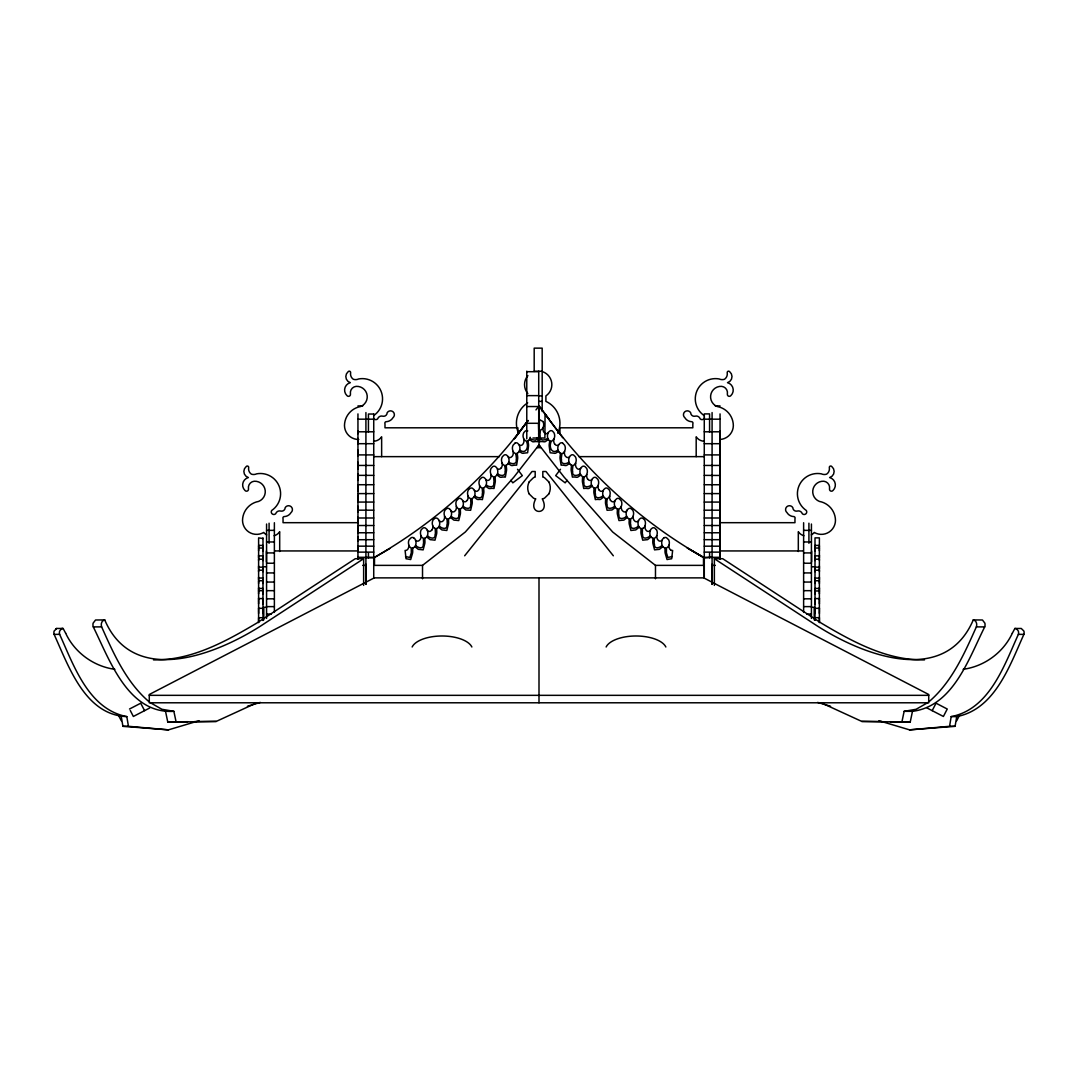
<?xml version="1.0" encoding="UTF-8"?>
<svg xmlns="http://www.w3.org/2000/svg" width="1078" height="1078" viewBox="0 0 1078 1078"><rect width="100%" height="100%" fill="white"/><g stroke="black" fill="none" stroke-linecap="round" stroke-linejoin="round"><path stroke-width="1.5" d="M262.992 538.515L258.612 537.868L258.599 622.626L258.599 621.885M262.992 537.868L262.992 620.429L262.992 618.233M357.95 559.388L357.95 413.898M363.636 585.394L363.636 558.714L355.282 558.714L256.887 623.017C225.518 641.653 191.062 660.625 153.494 659.884M365.914 584.411L365.914 412.551M368.433 557.919L368.433 552.947M368.433 432.251L368.433 414.033L373.729 414.033M373.729 577.862L373.729 413.898M595.46 488.833L595.164 492.767A6.94 6.94 0 0 0 595.406 493.791C594.517 499.262 600.392 498.238 602.898 495.867M709.58 557.919L709.58 552.96M709.58 432.251L709.58 413.898L704.271 413.898L704.271 577.862L704.271 557.784C641.316 522.224 587.281 472.636 545.05 414.033M712.086 584.411L712.086 412.551M720.05 559.388L720.05 413.898M815.008 618.476L815.008 620.295L815.008 537.868L819.388 537.868L819.401 622.626L819.401 621.885M815.008 613.463L815.008 612.627M815.008 612.115L815.008 608.814M815.008 603.828L815.008 603.033M815.008 602.535L815.008 599.072M815.008 593.789L815.008 593.075M815.008 592.59L815.008 588.831M815.008 583.454L815.008 582.78M815.008 582.295L815.008 580.759L819.401 580.732L819.401 582.295M815.008 580.099L815.008 578.199M815.008 571.663L815.008 570.222L819.401 570.208L819.401 571.663M815.008 569.09L815.008 567.068L819.388 567.217M815.008 560.56L815.008 559.212L819.388 559.212L819.388 560.56M815.008 558.229L815.008 556.167M815.008 550.804L815.008 550.117M815.008 549.632L815.008 548.042L819.388 548.042L819.388 549.632M815.008 547.449L815.008 545.886M819.401 621.359L819.401 617.654L815.008 617.721M819.401 613.463L819.401 612.627M819.401 612.115L819.401 608.059M819.401 603.828L819.401 603.033M819.401 602.535L819.401 598.088M819.401 593.789L819.401 593.075M819.401 592.59L819.401 587.779M819.401 583.454L819.401 582.78M819.401 580.099L819.401 577.121M819.388 569.09L819.388 565.977M819.388 558.229L819.388 555.116M819.388 550.804L819.388 550.117M819.388 547.449L819.388 545.886M545.05 413.898L544.889 438.018L539.822 438.018M470.668 499.491L470.911 503.426A6.859 6.859 0 0 1 470.655 504.45C471.477 509.881 465.615 508.803 463.217 506.323M584.047 477.716L583.683 481.637A7.047 7.047 0 0 0 583.899 482.674C582.902 488.078 588.763 487.337 591.35 485.033M540.347 430.904L539.957 434.825A7.088 7.088 0 0 0 540.159 435.862C539.135 441.239 544.969 440.606 547.597 438.342M458.932 509.8L459.107 513.734A6.764 6.764 0 0 1 458.851 514.745C459.538 520.324 453.663 518.814 451.278 516.362M572.836 466.343L572.431 470.264A7.115 7.115 0 0 0 572.634 471.302C571.583 476.665 577.417 476.099 580.058 473.835M423.438 539.121L423.587 543.056A6.711 6.711 0 0 1 423.304 544.067C423.937 549.672 418.075 548.015 415.731 545.535M435.269 529.419L435.418 533.354A6.711 6.711 0 0 1 435.135 534.365C435.768 539.97 429.906 538.313 427.562 535.847M447.101 519.717L447.249 523.665A6.711 6.711 0 0 1 446.966 524.663C447.639 530.174 441.764 528.719 439.487 526.172M561.786 454.417L561.288 458.325A7.223 7.223 0 0 0 561.476 459.363C560.29 464.645 566.085 464.416 568.82 462.246M411.27 548.823L411.311 552.771A6.508 6.508 0 0 1 411.001 553.755L409.829 557.474L405.517 556.544M551.006 441.993C548.715 447.33 552.003 454.566 557.865 450.146M878.92 720.71L909.549 729.86L949.556 726.303L951.187 716.614C989.469 709.189 1004.17 665.665 1018.36 634.363A4.137 2.924 -90 0 0 1018.319 631.034L1016.541 628.73L1014.883 628.474L1012.323 633.244M909.549 729.86L955.095 726.303L956.725 716.614C995.007 709.189 1009.709 665.652 1023.898 634.349A4.137 2.924 -90 0 0 1023.857 631.034L1021.257 628.461L1014.883 628.487M537.127 437.614C537.464 441.67 531.993 439.905 530.12 438.342M820.884 702.654L861.78 721.425L901.895 722.004L904.132 711.332L916.138 709.27L928.171 702.398M901.895 722.004L910.236 722.004L912.473 711.332C953.275 706.157 968.691 658.671 984.713 626.897A5.174 3.652 -90 0 0 984.888 623.178L982.462 619.998L973.272 619.917C943.749 688.855 857.845 653.268 812.772 623.017L714.364 558.714L714.364 585.394M530.174 437.25A6.684 6.684 0 0 1 529.365 439.46L529.325 439.501A4.083 4.083 0 0 1 528.867 440.067L527.951 441.347L528.422 443.84A9.864 9.864 0 0 1 528.516 446.13L527.614 452.747L523.921 453.164A3.288 3.288 0 0 1 522.021 453.151L519.111 451.399A4.42 4.42 0 0 1 518.68 452.005L517.238 453.542L517.602 456.331A9.85 9.85 0 0 1 517.656 458.622L516.605 465.197A10.996 10.996 0 0 0 512.899 465.453A3.301 3.301 0 0 1 511.012 465.346L508.129 463.459A4.272 4.272 0 0 1 507.684 464.052L506.202 465.521L506.498 468.324A9.823 9.823 0 0 1 506.512 470.628L505.312 477.136A10.996 10.996 0 0 0 501.607 477.217A3.288 3.288 0 0 1 500.017 477.136L496.904 474.967A6.697 6.697 0 0 0 497.025 468.472A5.363 5.363 0 0 0 496.662 467.65L495.26 466.437A2.574 2.574 0 0 0 492.767 466.585L491.11 468.31A6.791 6.791 0 0 0 491.069 474.522A5.282 5.282 0 0 0 491.595 475.56L492.794 476.57A2.56 2.56 0 0 0 495.139 476.611L496.406 475.587A4.123 4.123 0 0 0 496.864 475.021L496.971 474.994M542.962 421.525L539.499 419.598L538.987 432.911A9.81 9.81 0 0 1 538.987 435.202L537.76 441.697A11.009 11.009 0 0 0 534.055 441.751A3.301 3.301 0 0 1 532.465 441.657L529.433 439.474M485.787 479.67A6.684 6.684 0 0 1 485.612 486.151L485.558 486.191A4.042 4.042 0 0 1 485.1 486.757L483.604 488.091L483.833 490.921A9.756 9.756 0 0 1 483.766 493.198L482.378 499.626A11.063 11.063 0 0 0 478.672 499.478A3.328 3.328 0 0 1 477.082 499.303L473.997 496.998A3.921 3.921 0 0 1 473.511 497.537L472.029 498.804L472.218 501.62A9.729 9.729 0 0 1 472.124 503.898L470.641 510.285L466.922 510.029A3.315 3.315 0 0 1 465.656 509.907L462.475 507.132A6.724 6.724 0 0 0 462.731 500.906M439.137 520.741A6.778 6.778 0 0 1 438.894 526.724L438.517 527.196A3.679 3.679 0 0 1 438.018 527.708L436.644 528.786L436.765 531.616A9.648 9.648 0 0 1 436.617 533.893L434.986 540.186L431.281 539.741A3.355 3.355 0 0 1 430.014 539.566L426.686 536.898A3.679 3.679 0 0 1 426.187 537.396L424.813 538.488L424.934 541.318A9.648 9.648 0 0 1 424.786 543.581L423.155 549.874L419.45 549.443A3.355 3.355 0 0 1 418.183 549.254L414.855 546.6A3.679 3.679 0 0 1 414.356 547.098L412.672 548.284L412.712 551.114A9.527 9.527 0 0 1 412.497 553.378L410.678 559.549L406.972 558.876A3.369 3.369 0 0 1 406.029 558.727L405.085 550.427A2.412 2.412 0 0 0 407.08 549.901L407.78 549.268A5.794 5.794 0 0 0 408.778 545.252A5.592 5.592 0 0 0 409.721 546.802L410.92 547.799A2.547 2.547 0 0 0 412.834 548.001M450.981 510.959A6.791 6.791 0 0 1 450.779 516.941L450.429 517.427A3.733 3.733 0 0 1 449.93 517.939L448.475 519.097L448.596 521.914A9.648 9.648 0 0 1 448.448 524.191L446.818 530.484L443.112 530.053A3.355 3.355 0 0 1 441.845 529.864L438.517 527.196M973.272 619.917L975.617 621.09L976.533 623.178A5.174 3.652 -90 0 1 976.358 626.897C964.365 653.686 951.874 682.01 929.169 701.562M506.283 465.278L506.323 465.184A2.56 2.56 0 0 1 503.978 465.224L502.793 464.241A5.201 5.201 0 0 1 502.159 463.257A6.091 6.091 0 0 1 501.378 467.731M495.125 476.597L495.274 479.737A9.796 9.796 0 0 1 495.247 482.028L493.993 488.509A11.023 11.023 0 0 0 490.274 488.509A3.301 3.301 0 0 1 488.698 488.388L485.558 486.191M932.187 710.658L936.041 703.206L947.252 709.028L943.398 716.466L927.013 707.976M956.698 720.778L959.636 715.091M1012.323 633.244C1003.322 652.608 984.281 666.447 963.153 669.303M548.864 493.899L544.471 498.198A7.465 7.465 0 0 1 542.247 498.804C551.154 515.607 526.846 515.607 535.753 498.804A7.465 7.465 0 0 1 533.529 498.198L529.136 493.899M529.136 481.92L533.543 477.621A7.533 7.533 0 0 1 535.187 477.096L535.187 471.504L532.033 471.504L464.658 555.79M462.395 507.374L462.287 507.401A3.827 3.827 0 0 1 461.802 507.927L460.306 509.139L460.441 511.969A9.675 9.675 0 0 1 460.319 514.246L458.743 520.566L455.037 520.202A3.342 3.342 0 0 1 453.757 520.041L450.429 517.427M519.111 451.399L519.138 451.345A6.737 6.737 0 0 0 519.017 444.81M554.766 444.096L555.615 444.931A2.425 2.425 0 0 0 558.256 445.052L560.344 443.045A2.547 2.547 0 0 1 562.622 443.071M431.928 529.864L430.755 531.036A2.399 2.399 0 0 1 428.303 531.158L427.387 530.389A5.511 5.511 0 0 0 426.645 529.069L425.204 527.937A2.547 2.547 0 0 0 422.94 528.085L421.242 529.716A6.805 6.805 0 0 0 421.013 535.631A6.064 6.064 0 0 1 420.137 539.579L418.924 540.738A2.425 2.425 0 0 1 416.283 540.725L415.556 540.091A5.511 5.511 0 0 0 414.814 538.771L413.602 537.733M473.997 496.998L474.172 496.715A6.751 6.751 0 0 0 474.347 490.477M467.219 500.327L466.208 501.337A2.399 2.399 0 0 1 463.769 501.566L462.839 500.852A5.686 5.686 0 0 0 462.395 500.044L460.832 498.588A2.547 2.547 0 0 0 458.554 498.629L456.52 500.691A6.913 6.913 0 0 0 456.452 506.377A5.471 5.471 0 0 0 457.126 507.684L458.312 508.695A2.547 2.547 0 0 0 460.441 508.843M514.26 438.975L527.964 420.501C486.919 476.638 434.138 523.409 373.729 557.784L365.914 557.784M501.324 467.704L500.327 468.728A2.425 2.425 0 0 1 497.686 468.863M515.271 437.708L528.045 420.609M414.895 546.546L415.205 546.101A6.778 6.778 0 0 0 415.461 540.132M535.968 409.909L539 405.921L549.066 419.18M560.479 469.28L555.669 475.627L565.182 482.85L567.109 480.316M562.729 437.708L539 405.921L539 444.918L513.936 477.069L465.332 531.993L422.522 565.371L374.497 565.371L374.497 557.326M426.686 536.898L427.036 536.413A6.778 6.778 0 0 0 427.306 530.43M627.409 509.611L628.622 508.587A2.574 2.574 0 0 1 631.115 508.681L632.813 510.312A6.805 6.805 0 0 1 633.042 516.241M656.475 529.716L654.777 528.099A2.547 2.547 0 0 0 652.5 527.924L651.072 529.082A5.511 5.511 0 0 0 650.33 530.403L649.401 531.144A2.399 2.399 0 0 1 646.948 531.05L645.789 529.864A6.064 6.064 0 0 1 645.021 525.983A5.363 5.363 0 0 1 644.065 527.492L643.054 528.301M621.265 506.377A6.913 6.913 0 0 0 621.197 500.677L619.163 498.642A2.547 2.547 0 0 0 616.885 498.588L615.322 500.044A5.686 5.686 0 0 0 614.878 500.852L613.948 501.553A2.399 2.399 0 0 1 611.509 501.337L610.498 500.327M609.528 496.123A6.737 6.737 0 0 0 609.313 489.924L607.574 488.347A2.547 2.547 0 0 0 605.31 488.226L603.72 489.628A5.579 5.579 0 0 0 603.276 490.436L602.521 491.002A2.399 2.399 0 0 1 600.069 490.962L598.896 489.762M468.189 496.123A6.737 6.737 0 0 1 468.404 489.924L470.143 488.347A2.547 2.547 0 0 1 472.407 488.226L473.997 489.628A5.579 5.579 0 0 1 474.441 490.436L475.196 491.002A2.399 2.399 0 0 0 477.648 490.962L478.821 489.762A6.104 6.104 0 0 0 479.562 485.599M65.677 633.244L63.117 628.474L56.743 628.461L54.143 631.034A4.137 2.924 90 0 0 54.102 634.363C68.682 666.352 85.027 715.01 126.813 716.614L128.444 726.303L168.451 729.86L199.08 720.71M63.117 628.474L61.459 628.73L59.681 631.034A4.137 2.924 90 0 0 59.64 634.363C73.83 665.665 88.531 709.189 126.813 716.614M363.636 558.714L265.228 623.017C220.155 653.268 134.251 688.855 104.728 619.917L95.538 619.998L93.112 623.178A5.174 3.652 -90 0 0 93.287 626.897C109.794 660.262 128.134 714.081 173.868 711.332L176.118 722.004L216.22 721.425L257.116 702.654M580.018 468.836L580.584 468.418A5.363 5.363 0 0 1 581.055 467.65L582.457 466.437A2.574 2.574 0 0 1 584.95 466.585L586.607 468.31A6.791 6.791 0 0 1 586.648 474.522A5.282 5.282 0 0 1 586.122 475.56L584.923 476.57A2.56 2.56 0 0 1 582.578 476.611L581.311 475.587A4.123 4.123 0 0 1 580.853 475.021A6.697 6.697 0 0 1 580.692 468.472M373.729 557.919L389.71 548.608M515.095 443.085L513.088 445.174A6.818 6.818 0 0 0 513.222 451.426L513.303 451.709A4.878 4.878 0 0 0 513.802 452.41L514.799 453.232A2.587 2.587 0 0 0 517.359 453.218M664.115 537.733L662.903 538.771A5.511 5.511 0 0 0 662.161 540.091L661.434 540.725A2.425 2.425 0 0 1 658.779 540.765L657.62 539.566A6.064 6.064 0 0 1 656.852 535.685M129.495 709.028L140.719 703.206L144.573 710.658M149.748 707.976L133.362 716.466L130.276 710.51M672.2 556.544L667.888 557.474L666.716 553.755A6.508 6.508 0 0 1 666.406 552.771L666.447 548.823M661.986 545.535C659.642 548.015 653.78 549.672 654.413 544.067A6.711 6.711 0 0 1 654.13 543.056L654.279 539.121M626.439 516.362C624.054 518.814 618.179 520.324 618.866 514.745A6.764 6.764 0 0 1 618.61 513.734L618.785 509.8M55.921 628.73L56.743 628.461M61.459 628.73L62.268 628.461M508.129 463.459L508.237 463.432A6.724 6.724 0 0 0 508.156 456.897M247.441 706.265L260.337 702.411M638.324 526.145C635.98 528.624 630.118 530.268 630.738 524.663A6.711 6.711 0 0 1 630.468 523.665L630.617 519.717M650.155 535.847C647.811 538.313 641.949 539.97 642.569 534.365A6.711 6.711 0 0 1 642.299 533.354L642.448 529.419M614.595 506.296C612.142 508.708 606.267 509.975 607.062 504.45A6.859 6.859 0 0 1 606.806 503.426L607.049 499.491M104.728 619.917L102.383 621.09L101.467 623.178A5.174 3.652 -90 0 0 101.642 626.897C113.635 653.686 126.126 682.01 148.831 701.562M924.506 659.884C886.938 660.625 852.496 641.653 821.126 623.017L722.718 558.714L714.364 558.714M670.637 549.901A2.412 2.412 0 0 0 672.645 550.454L671.688 558.727A3.369 3.369 0 0 1 670.745 558.876L667.039 559.549L665.234 553.378A9.527 9.527 0 0 1 665.005 551.114L665.045 548.284L663.361 547.098A3.679 3.679 0 0 1 662.862 546.6L659.534 549.268A3.355 3.355 0 0 1 658.267 549.443L654.562 549.874L652.931 543.581A9.648 9.648 0 0 1 652.783 541.318L652.904 538.488L651.53 537.396A3.679 3.679 0 0 1 651.031 536.898L650.681 536.413A6.778 6.778 0 0 1 650.411 530.43M651.031 536.898L647.703 539.566A3.355 3.355 0 0 1 646.436 539.741L642.731 540.186L641.1 533.893A9.648 9.648 0 0 1 640.952 531.616L641.073 528.786L639.685 527.708A3.679 3.679 0 0 1 639.2 527.196L635.872 529.864A3.355 3.355 0 0 1 634.605 530.053L630.899 530.484L629.269 524.191A9.648 9.648 0 0 1 629.121 521.914L629.242 519.097L627.787 517.939A3.733 3.733 0 0 1 627.288 517.427L623.96 520.041A3.342 3.342 0 0 1 622.68 520.202L618.974 520.566L617.411 514.246A9.675 9.675 0 0 1 617.276 511.969L617.411 509.139L615.915 507.927A3.827 3.827 0 0 1 615.43 507.401L615.242 507.132A6.724 6.724 0 0 1 614.986 500.906M165.527 711.332L167.764 722.004L187.815 721.708M194.498 721.613L216.22 721.425M534.189 371.25L542.18 371.25M526.778 371.694L538.717 371.694M526.778 395.626L538.717 395.626M538.973 395.909L542.18 395.909M538.973 401.38L542.18 401.38M357.95 405.921L362.734 405.921M715.266 405.921L720.05 405.921M526.778 406.541L538.717 406.541M357.95 419.18L373.729 419.18M704.271 419.18L720.05 419.18M526.778 423.29L538.717 423.29M357.95 431.793L373.729 431.793M704.271 431.793L720.05 431.793M532.95 438.018L538.178 438.018M357.95 443.691L373.729 443.691M704.271 443.691L720.05 443.691M538.178 445.982L539.822 445.982M536.844 447.68L541.156 447.68M357.95 454.903L373.729 454.903M704.271 454.903L720.05 454.903M373.729 456.641L499.384 456.641M578.913 456.641L704.271 456.641M357.95 465.44L373.729 465.44M704.271 465.44L720.05 465.44M357.95 475.358L373.729 475.371M704.271 475.371L720.05 475.465M357.95 484.723L373.729 484.723M704.271 484.736L720.05 484.736M357.95 493.603L373.729 493.603M704.271 493.603L720.05 493.603M357.95 502.065L373.729 502.065M704.271 502.079L720.05 502.079M373.729 510.177L357.95 510.177L357.95 506.323M704.271 510.19L720.05 510.19M357.95 517.992L373.729 517.992M704.271 517.992L720.05 517.992M358.381 522.682L283.042 522.682L283.042 518.693A1.496 1.496 0 0 1 284.552 516.551A8.247 8.247 0 0 0 291.02 512.589A3.881 3.881 0 0 0 291.06 506.633A3.881 3.881 0 0 0 285.185 507.657A3.584 3.584 0 0 1 280.684 511.053A4.056 4.056 0 0 0 275.847 513.397L275.645 513.748A2.574 2.574 0 0 1 272.182 513.896A2.574 2.574 0 0 1 271.737 510.446A20.226 20.226 0 0 0 256.658 473.835A7.196 7.196 0 0 1 251.363 474.145A6.508 6.508 0 0 1 248.668 467.677A1.388 1.388 0 0 0 246.188 466.572A6.333 6.333 0 0 0 248.358 477.554A7.654 7.654 0 0 0 245.016 490.503A1.981 1.981 0 0 0 248.479 488.819A6.495 6.495 0 0 1 254.206 481.233A10.457 10.457 0 0 1 258.612 501.418A19.525 19.525 0 0 0 242.685 518.154A14.095 14.095 0 0 0 263.746 532.438A9.877 9.877 0 0 0 266.67 534.89M719.619 522.682L794.958 522.682L794.958 518.693A1.496 1.496 0 0 0 793.448 516.551A8.247 8.247 0 0 1 786.98 512.589A3.881 3.881 0 0 1 786.94 506.633A3.881 3.881 0 0 1 792.815 507.657A3.584 3.584 0 0 0 797.316 511.053A4.056 4.056 0 0 1 802.153 513.397L802.355 513.748A2.574 2.574 0 0 0 805.818 513.896A2.574 2.574 0 0 0 806.263 510.446A20.226 20.226 0 0 1 821.342 473.835A7.196 7.196 0 0 0 826.637 474.145A6.508 6.508 0 0 0 829.332 467.677A1.388 1.388 0 0 1 831.812 466.572A6.333 6.333 0 0 1 829.642 477.554A7.654 7.654 0 0 1 832.984 490.503A1.981 1.981 0 0 1 829.521 488.819A6.495 6.495 0 0 0 823.794 481.233A10.457 10.457 0 0 0 819.388 501.418A19.525 19.525 0 0 1 835.315 518.154A14.095 14.095 0 0 1 814.254 532.438A9.877 9.877 0 0 1 811.33 534.89M357.95 525.512L373.729 525.512M704.271 525.512L720.05 525.512M266.576 530.363L274.378 530.363M803.622 530.363L811.424 530.363M357.95 532.761L373.729 532.761M704.271 532.761L720.05 532.761M357.95 539.741L373.729 539.674M704.271 539.674L720.05 539.674M266.576 541.964L274.378 541.964M803.622 541.964L811.424 541.964M258.612 545.414L262.992 545.414M815.008 545.414L819.388 545.414M357.95 546.169L373.729 546.169M704.271 546.182L720.05 546.182M274.701 550.939L357.626 550.939M720.374 550.939L803.299 550.939M357.95 552.125L373.729 552.125M704.271 552.125L720.05 552.125M266.576 552.92L274.378 552.92M803.622 552.92L811.424 552.92M258.612 555.857L262.992 555.857M815.008 555.857L819.388 555.857M357.95 557.313L373.729 557.313M704.271 557.326L720.05 557.326M688.29 548.608L704.271 557.919L712.086 557.326M266.576 563.228L274.378 563.228M803.622 563.228L811.424 563.228M362.734 565.371L365.914 565.371M539 444.918L564.063 477.069L612.668 531.993L655.478 565.371L703.503 565.371L703.503 557.326M712.086 565.371L715.266 565.371M263.787 566.772L266.428 566.772M811.572 566.772L814.213 566.772M258.612 567.176L262.992 567.176L262.992 569.09M266.576 572.93L274.378 572.93M803.622 572.93L811.424 572.93M258.599 578.037L262.992 578.037M815.008 578.037L819.401 578.199M266.576 582.053L274.378 582.053M803.622 582.053L811.424 582.053M258.599 588.44L262.992 588.44M815.008 588.44L819.401 588.44M266.576 590.663L274.378 590.663M803.622 590.663L811.424 590.663M815.008 590.96L819.401 590.96M258.599 598.586L262.992 598.586M815.008 598.586L819.401 598.586M266.576 598.829L274.378 598.829M803.622 598.829L811.424 598.829M266.576 606.618L274.378 606.618M803.622 606.618L811.424 606.618M266.428 607.318L263.787 607.318L263.787 619.837M811.572 607.318L814.213 607.318L814.213 619.837M258.599 608.315L262.992 608.315M815.008 608.315L819.401 608.315M266.576 614.083L271.252 614.083M806.748 614.083L811.424 614.083M262.992 617.721L258.599 617.721L258.599 621.359M93.287 626.897L101.642 626.897M976.358 626.897L984.713 626.897M54.102 634.363L59.64 634.363M1018.36 634.363L1023.898 634.363M149.276 695.337L928.724 695.337M904.132 711.332L912.473 711.332M951.187 716.614L956.725 716.614M861.78 721.425L881.831 721.6M167.764 722.004L176.118 722.004M121.275 716.614L122.905 726.303L128.444 726.303M949.556 726.303L955.095 726.289M168.451 729.86L122.905 726.303M890.185 721.721L910.236 722.004M173.868 711.332L161.862 709.27L149.829 702.398M615.43 507.401L612.061 509.907A3.315 3.315 0 0 1 610.795 510.029L607.076 510.285L605.593 503.898A9.729 9.729 0 0 1 605.499 501.62L605.688 498.804L604.206 497.537A3.921 3.921 0 0 1 603.72 496.998L600.635 499.303A3.328 3.328 0 0 1 599.045 499.491A11.063 11.063 0 0 0 595.339 499.626L593.951 493.198A9.756 9.756 0 0 1 593.884 490.921L594.113 488.091L592.617 486.757A4.042 4.042 0 0 1 592.159 486.191L592.118 486.151A6.684 6.684 0 0 1 591.93 479.67M519.852 450.146C525.7 454.566 529.002 447.33 526.711 441.993M580.853 475.021L577.7 477.136A3.288 3.288 0 0 1 576.11 477.217A10.996 10.996 0 0 0 572.405 477.136L571.205 470.628A9.823 9.823 0 0 1 571.219 468.324L571.515 465.521L570.033 464.052A4.272 4.272 0 0 1 569.588 463.459L569.561 463.405A6.724 6.724 0 0 1 569.561 456.897M508.883 462.246C511.632 464.416 517.427 464.645 516.241 459.363A7.223 7.223 0 0 0 516.429 458.325L515.931 454.417M114.847 669.303C93.719 666.46 74.678 652.594 65.677 633.244M497.659 473.835C500.3 476.099 506.134 476.665 505.083 471.302A7.115 7.115 0 0 0 505.286 470.264L504.881 466.343M486.367 485.033C488.954 487.337 494.815 488.078 493.818 482.674A7.047 7.047 0 0 0 494.034 481.637L493.67 477.716M569.588 463.459L566.705 465.346A3.301 3.301 0 0 1 564.818 465.453A10.996 10.996 0 0 0 561.112 465.197L560.061 458.622A9.85 9.85 0 0 1 560.115 456.331L560.479 453.542L559.037 452.005A4.42 4.42 0 0 1 558.606 451.399L555.696 453.151A3.288 3.288 0 0 1 553.796 453.178L550.103 452.747L549.201 446.13A9.864 9.864 0 0 1 549.295 443.84L549.74 441.198L548.85 440.067A4.083 4.083 0 0 1 548.392 439.501L545.252 441.657A3.301 3.301 0 0 1 543.662 441.751A11.009 11.009 0 0 0 539.957 441.697L538.731 435.202A9.81 9.81 0 0 1 538.731 432.911L538.474 423.95M474.819 495.867C477.325 498.238 483.2 499.262 482.311 493.791A6.94 6.94 0 0 0 482.553 492.767L482.257 488.833M592.159 486.191L589.019 488.388A3.301 3.301 0 0 1 587.443 488.509A11.023 11.023 0 0 0 583.724 488.509L582.47 482.028A9.796 9.796 0 0 1 582.443 479.737L582.632 476.692M817.663 702.411L830.559 706.265M542.18 371.573L542.625 371.708A13.664 13.664 0 0 1 545.899 395.909L545.899 401.38A24.066 24.066 0 0 1 557.771 433.248M527.748 430.917L527.533 430.823A2.547 2.547 0 0 0 525.269 431.052L523.814 432.615A6.751 6.751 0 0 0 523.948 439.11M562.622 443.085L564.629 445.174A6.818 6.818 0 0 1 564.495 451.426M686.834 547.664L704.271 557.784M434.663 528.301L433.666 527.492A5.363 5.363 0 0 1 432.763 525.97A6.064 6.064 0 0 1 431.968 529.891M670.624 549.901L669.937 549.268A5.794 5.794 0 0 1 668.926 545.252A6.94 6.94 0 0 0 668.656 539.808L666.608 537.787A2.574 2.574 0 0 0 664.115 537.733M450.308 509.611L449.095 508.587A2.574 2.574 0 0 0 446.588 508.681L444.904 510.312A6.805 6.805 0 0 0 444.675 516.241M662.822 546.546L662.512 546.101A6.778 6.778 0 0 1 662.242 540.132M639.16 527.155L638.85 526.711A6.778 6.778 0 0 1 638.58 520.741M613.342 555.79L545.967 471.504L542.813 471.504L542.813 477.096A7.533 7.533 0 0 1 544.457 477.621L548.864 481.92M627.261 517.386L626.951 516.941A6.791 6.791 0 0 1 626.736 510.959M587.618 478.996L588.628 479.993A2.399 2.399 0 0 0 591.067 480.168L591.822 479.616A5.444 5.444 0 0 1 592.28 478.834L593.668 477.581A2.547 2.547 0 0 1 595.945 477.567L597.845 479.346A6.764 6.764 0 0 1 597.994 485.545M517.521 469.28L522.331 475.627L512.818 482.85L510.891 480.316M603.72 496.998L603.532 496.715A6.751 6.751 0 0 1 603.37 490.477M548.352 439.46L548.392 439.501A6.684 6.684 0 0 1 548.203 432.965M558.579 451.345L558.606 451.399A6.737 6.737 0 0 1 558.7 444.81M617.276 508.829L617.33 508.91A2.547 2.547 0 0 0 619.392 508.695L620.591 507.684A5.471 5.471 0 0 0 621.319 506.39A6.104 6.104 0 0 0 622.073 510.325L623.286 511.498A2.399 2.399 0 0 0 625.725 511.659L626.655 510.918A5.457 5.457 0 0 1 627.409 509.611M118.364 715.091L121.302 720.778M357.95 465.144L357.95 462.26M262.992 558.081L262.992 556.167M262.992 579.775L262.992 578.199M262.992 590.704L258.599 590.704M258.612 558.081L258.612 555.116M258.599 579.775L258.599 577.121M811.586 550.939L811.586 561.975M811.424 524.029L811.424 618.395M808.918 523.194L808.918 543.299M803.622 522.736L803.622 612.412M798.313 551.518L798.313 531.67A9.877 9.877 0 0 0 803.878 535.739M720.05 430.701L720.05 558.62M712.086 564.198L712.086 584.087M696.186 456.641L696.186 436.792A9.877 9.877 0 0 0 704.271 441.239M655.478 565.371L655.478 578.792M559.94 434.218L559.94 427.804L692.831 427.804L692.831 423.829A1.496 1.496 0 0 0 691.308 421.673A8.247 8.247 0 0 1 684.853 417.712A3.881 3.881 0 0 1 684.813 411.756A3.881 3.881 0 0 1 690.688 412.78A3.584 3.584 0 0 0 695.189 416.175A4.056 4.056 0 0 1 700.013 418.52L700.215 418.884A2.574 2.574 0 0 0 704.5 417.792M542.18 411.513L542.18 348.14L534.189 348.14L534.189 371.452M539 577.875L539 702.789M538.717 371.182L538.717 406.797M538.717 409.182L538.717 438.84M526.778 371.182L526.778 438.84M517.885 434.218L517.885 427.804L384.994 427.804L384.994 423.829A1.496 1.496 0 0 1 386.517 421.673A8.247 8.247 0 0 0 392.971 417.712A3.881 3.881 0 0 0 393.012 411.756A3.881 3.881 0 0 0 387.15 412.78A3.584 3.584 0 0 1 382.636 416.175A4.056 4.056 0 0 0 377.812 418.52L377.61 418.884A2.574 2.574 0 0 1 373.594 418.399M422.522 565.371L422.522 578.792M381.639 456.641L381.639 436.792A9.877 9.877 0 0 1 373.554 441.239M365.914 564.198L365.914 584.087M357.95 430.661L357.95 431.901M357.95 432.911L357.95 433.693M357.95 438.355L357.95 441.778M357.95 442.829L357.95 443.826M357.95 450.146L357.95 453.528M357.95 454.768L357.95 455.873M357.95 466.222L357.95 467.421M357.95 468.418L357.95 469.186M357.95 473.848L357.95 478.592M357.95 479.616L357.95 480.411M357.95 485.06L357.95 489.169M357.95 490.436L357.95 491.285M357.95 495.893L357.95 499.626M357.95 500.852L357.95 501.782M357.95 510.918L357.95 511.902M357.95 517.251L357.95 521.712M357.95 527.061L357.95 531.414M357.95 536.75L357.95 541.116M357.95 546.452L357.95 549.874M357.95 556.544L357.95 557.474M279.687 551.518L279.687 531.67A9.877 9.877 0 0 1 274.122 535.739M274.378 522.736L274.378 612.412M269.082 523.194L269.082 543.299M266.576 524.029L266.576 618.395M266.414 550.939L266.414 561.975M262.992 545.886L262.992 547.476M262.992 549.632L262.992 548.042L258.612 548.042L258.612 549.632M262.992 550.117L262.992 550.831M262.992 560.56L262.992 559.239L258.612 559.212L258.612 560.56M262.992 571.663L262.992 570.222L258.599 570.208L258.599 571.663M262.992 582.295L262.992 580.759L258.599 580.732L258.599 582.295M262.992 582.78L262.992 583.481M262.992 588.831L262.992 592.59M262.992 593.075L262.992 593.816M262.992 599.072L262.992 602.535M262.992 603.033L262.992 603.828M262.992 608.814L262.992 612.115M262.992 612.627L262.992 613.49M258.612 545.886L258.612 547.476M258.612 550.117L258.612 550.831M258.612 565.977L258.612 569.09M258.599 582.78L258.599 583.481M258.599 587.779L258.599 592.59M258.599 593.075L258.599 593.816M258.599 598.088L258.599 602.535M258.599 603.033L258.599 603.828M258.599 608.059L258.599 612.115M258.599 612.627L258.599 613.49M518.585 433.248A24.066 24.066 0 0 1 527.694 402.862M527.829 393.537A13.664 13.664 0 0 1 527.91 375.629M704.446 416.162A2.574 2.574 0 0 0 704.136 415.569A20.226 20.226 0 0 1 719.201 378.957A7.196 7.196 0 0 0 724.51 379.267A6.508 6.508 0 0 0 727.205 372.799A1.388 1.388 0 0 1 729.671 371.694A6.333 6.333 0 0 1 727.515 382.677A7.654 7.654 0 0 1 730.857 395.626A1.981 1.981 0 0 1 727.38 393.942A6.495 6.495 0 0 0 721.667 386.355A10.457 10.457 0 0 0 717.247 406.541A19.525 19.525 0 0 1 733.188 423.29A14.095 14.095 0 0 1 719.942 439.474M560.358 453.218A2.587 2.587 0 0 0 562.918 453.232L563.915 452.41A4.878 4.878 0 0 0 564.414 451.709L564.562 451.453A6.172 6.172 0 0 0 565.249 455.967A4.11 4.11 0 0 0 565.6 456.344L566.462 457.153A2.425 2.425 0 0 0 569.09 457.139L569.467 456.856A5.201 5.201 0 0 1 569.952 456.102L571.38 454.956A2.547 2.547 0 0 1 573.658 455.091L575.342 456.735A6.711 6.711 0 0 1 575.45 463.203M580.031 468.863A2.425 2.425 0 0 1 577.377 468.755L576.393 467.704A6.091 6.091 0 0 1 575.639 463.27M575.558 463.257A5.201 5.201 0 0 1 574.924 464.241L573.725 465.224A2.56 2.56 0 0 1 571.394 465.197M598.856 489.789A6.104 6.104 0 0 1 598.155 485.599A5.255 5.255 0 0 1 597.32 486.825L596.107 487.768A2.533 2.533 0 0 1 593.978 487.782M610.458 500.34A6.037 6.037 0 0 1 609.703 496.19M609.622 496.176A5.363 5.363 0 0 1 608.868 497.43L607.669 498.413A2.547 2.547 0 0 1 605.54 498.494M554.712 444.136A6.01 6.01 0 0 1 553.944 439.177M549.605 440.727A2.587 2.587 0 0 0 552.165 440.875L553.836 439.15A6.751 6.751 0 0 0 553.876 432.628L552.448 431.052A2.547 2.547 0 0 0 550.184 430.809L548.567 432.13A5.39 5.39 0 0 0 548.096 432.911L547.341 433.45A2.399 2.399 0 0 1 544.902 433.262L543.905 432.238A6.077 6.077 0 0 1 543.137 427.818M542.962 421.538A6.791 6.791 0 0 1 542.975 427.75A5.242 5.242 0 0 1 542.423 428.788L541.237 429.772A2.56 2.56 0 0 1 538.892 429.772M644.873 525.943A6.805 6.805 0 0 0 644.657 520L642.946 518.397A2.574 2.574 0 0 0 640.453 518.343L639.241 519.38A5.511 5.511 0 0 0 638.499 520.701L637.57 521.442A2.399 2.399 0 0 1 635.117 521.348L633.958 520.162A6.064 6.064 0 0 1 633.19 516.281A5.7 5.7 0 0 1 632.57 517.346L631.223 518.612A2.56 2.56 0 0 1 629.094 518.788M643.054 528.301A2.56 2.56 0 0 1 640.925 528.489M656.489 529.702A6.805 6.805 0 0 1 656.704 535.631A5.363 5.363 0 0 1 655.896 537.194L654.885 538.003A2.56 2.56 0 0 1 652.756 538.191M587.564 479.023A6.05 6.05 0 0 1 586.809 474.589M664.883 548.001A2.547 2.547 0 0 0 666.797 547.799L667.983 546.802A5.592 5.592 0 0 0 668.845 545.239M513.088 451.466A6.172 6.172 0 0 1 512.468 455.967A4.11 4.11 0 0 1 512.117 456.344L511.255 457.153A2.425 2.425 0 0 1 508.614 457.139L508.25 456.856A5.201 5.201 0 0 0 507.765 456.102L506.337 454.956A2.547 2.547 0 0 0 504.059 455.091L502.375 456.735A6.711 6.711 0 0 0 502.267 463.203M483.739 487.782A2.533 2.533 0 0 1 481.61 487.768L480.397 486.825A5.255 5.255 0 0 1 479.629 485.585A6.764 6.764 0 0 1 479.858 479.333L481.772 477.581A2.547 2.547 0 0 1 484.049 477.581L485.437 478.834A5.444 5.444 0 0 1 485.895 479.616L486.65 480.155A2.399 2.399 0 0 0 489.102 480.006L490.099 478.996A6.05 6.05 0 0 0 490.908 474.589M467.259 500.34A6.037 6.037 0 0 0 468.014 496.19A5.363 5.363 0 0 0 468.849 497.43L470.048 498.413A2.547 2.547 0 0 0 472.177 498.494M456.331 506.404A6.104 6.104 0 0 1 455.644 510.325L454.431 511.498A2.399 2.399 0 0 1 451.992 511.659L451.062 510.918A5.457 5.457 0 0 0 450.308 509.611M515.095 443.071A2.547 2.547 0 0 1 517.373 443.045L519.475 445.039A2.425 2.425 0 0 0 522.116 444.958L522.951 444.096A6.01 6.01 0 0 0 523.76 439.177L525.565 440.848A2.587 2.587 0 0 0 528.112 440.727M432.844 525.943A6.805 6.805 0 0 1 433.06 520L434.771 518.397A2.574 2.574 0 0 1 437.264 518.343L438.476 519.38A5.511 5.511 0 0 1 439.218 520.701L440.147 521.442A2.399 2.399 0 0 0 442.6 521.348L443.759 520.162A6.064 6.064 0 0 0 444.527 516.281A5.7 5.7 0 0 0 445.147 517.346L446.494 518.612A2.56 2.56 0 0 0 448.623 518.788M436.792 528.489A2.56 2.56 0 0 1 434.663 528.301M413.602 537.733A2.574 2.574 0 0 0 411.109 537.774L409.074 539.822A6.94 6.94 0 0 0 408.926 545.212M420.932 535.672A5.363 5.363 0 0 0 421.821 537.194L422.832 538.003A2.56 2.56 0 0 0 424.961 538.191M548.823 481.933A12.855 12.855 0 0 1 548.823 493.872M529.177 493.872A12.855 12.855 0 0 1 529.177 481.933M373.689 415.569A20.226 20.226 0 0 0 358.624 378.957A7.196 7.196 0 0 1 353.314 379.267A6.508 6.508 0 0 1 350.619 372.799A1.388 1.388 0 0 0 348.154 371.694A6.333 6.333 0 0 0 350.31 382.677A7.654 7.654 0 0 0 346.968 395.626A1.981 1.981 0 0 0 350.444 393.942A6.495 6.495 0 0 1 356.158 386.355A10.457 10.457 0 0 1 360.578 406.541A19.525 19.525 0 0 0 344.637 423.29A14.095 14.095 0 0 0 358.785 439.487M412.146 646.989A30.602 14.081 0 0 1 442.007 635.993A30.602 14.081 0 0 1 471.868 646.989M606.132 646.989A30.602 14.081 0 0 1 635.993 635.993A30.602 14.081 0 0 1 665.854 646.989M374.268 577.875L149.276 694.501L149.276 702.789L928.724 702.789L928.724 694.501L703.732 577.875L374.268 577.875"/></g></svg>
